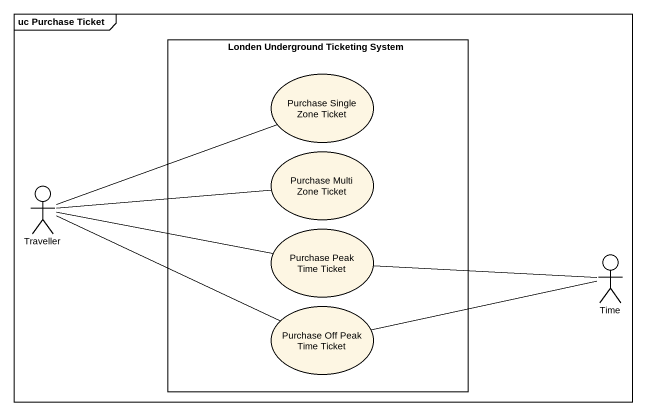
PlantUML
@startuml
mainframe uc Purchase Ticket
rectangle "Londen Underground Ticketing System" as Londen_Underground {
  usecase "Purchase Single Zone Ticket" as Purchase_Single_Zone_Ticket
  usecase "Purchase Multi Zone Ticket" as Purchase_Multi_Zone_Ticket
  usecase "Purchase Peak Time Ticket" as Purchase_Peak_Time_Ticket
  usecase "Purchase Off Peak Time Ticket" as Purchase_Off_Peak_Time
}
actor Traveller
actor Time
Purchase_Single_Zone_Ticket -left- Traveller
Purchase_Multi_Zone_Ticket -left- Traveller
Purchase_Peak_Time_Ticket -left- Traveller
Purchase_Peak_Time_Ticket -right- Time
Purchase_Off_Peak_Time -left- Traveller
Purchase_Off_Peak_Time -right- Time
@enduml
